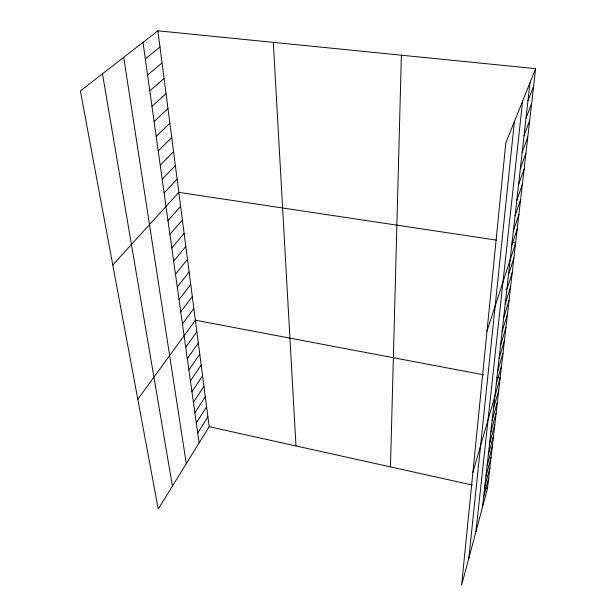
<?xml version="1.0" encoding="UTF-8"?>
<svg xmlns="http://www.w3.org/2000/svg" width="616" height="616" viewBox="0 0 616 616"><rect width="100%" height="100%" fill="white"/><g stroke="black" fill="none" stroke-linecap="round" stroke-linejoin="round"><path stroke-width="0.92" d="M390.475 466.897L401.378 55.201M468.853 558.104L514.414 121.498M475.922 531.685L522.599 101.093M482.428 507.384L529.968 82.729M535.62 68.653L505.821 142.92L461.607 585.2L487.502 488.411L535.62 68.653L157.889 30.8L80.38 90.929L158.235 508.97L209.17 426.703L157.889 30.8M483.568 497.212L488.665 478.27M484.723 486.84L489.843 467.952M485.909 476.276L491.052 457.434M487.11 465.511L492.284 446.723M488.342 454.539L493.532 435.805M489.597 443.343L494.81 424.678M490.875 431.932L496.111 413.336M492.176 420.289L497.435 401.771M493.508 408.408L498.783 389.974M472.888 472.341L500.161 377.947L496.481 377.246M496.25 383.922L501.57 365.673M497.659 371.294L503.002 353.153M499.106 358.404L504.473 340.379M500.577 345.237L505.967 327.335M502.086 331.785L507.492 314.014M503.626 318.041L509.047 300.416M505.197 303.996L510.641 286.525M506.806 289.635L512.273 272.334M508.446 274.952L513.929 257.827M487.01 331.108L515.63 243.004L511.95 242.45M511.734 245.561L517.255 228.813M513.382 230.877L518.918 214.322M515.061 215.862L520.612 199.522M516.778 200.516L522.345 184.407M518.541 184.823L524.116 168.953M520.335 168.776L525.925 153.161M522.175 152.36L527.781 137.014M524.054 135.559L529.675 120.505M525.979 118.364L531.608 103.619M527.951 100.754L533.587 86.332M197.728 433.048L207.9 416.855M196.319 422.976L206.599 406.853M194.887 412.735L205.282 396.673M193.424 402.317L203.942 386.317M191.938 391.707L202.572 375.775M190.429 380.911L201.186 365.057M188.889 369.916L199.776 354.146M187.318 358.72L198.337 343.035M185.724 347.324L196.866 331.731M137.807 399.283L195.38 320.22L483.583 374.805M182.436 323.877L193.863 308.493M180.75 311.827L192.315 296.55M179.033 299.538L190.737 284.384M177.277 287.017L189.127 271.987M175.483 274.251L187.495 259.351M173.666 261.23L185.824 246.477M171.802 247.955L184.122 233.349M169.908 234.411L182.39 219.966M167.968 220.59L180.627 206.314M112.797 264.98L178.817 192.385L496.342 240.101M164.11 193.016L177.1 179.087M162.185 179.279L175.344 165.535M160.222 165.265L173.55 151.721M158.22 150.974L171.725 137.638M156.179 136.398L169.87 123.277M154.092 121.521L167.968 108.632M151.967 106.337L166.035 93.694M149.796 90.845L164.064 78.448M147.578 75.021L162.047 62.894M145.314 58.859L159.991 47.008M209.17 426.703L472.364 485.054M484.838 487.818L487.502 488.411M102.479 73.789L172.403 486.078M123.716 57.311L186.286 463.656M143.004 42.35L199.114 442.935M273.312 42.365L295.988 445.945"/></g></svg>
